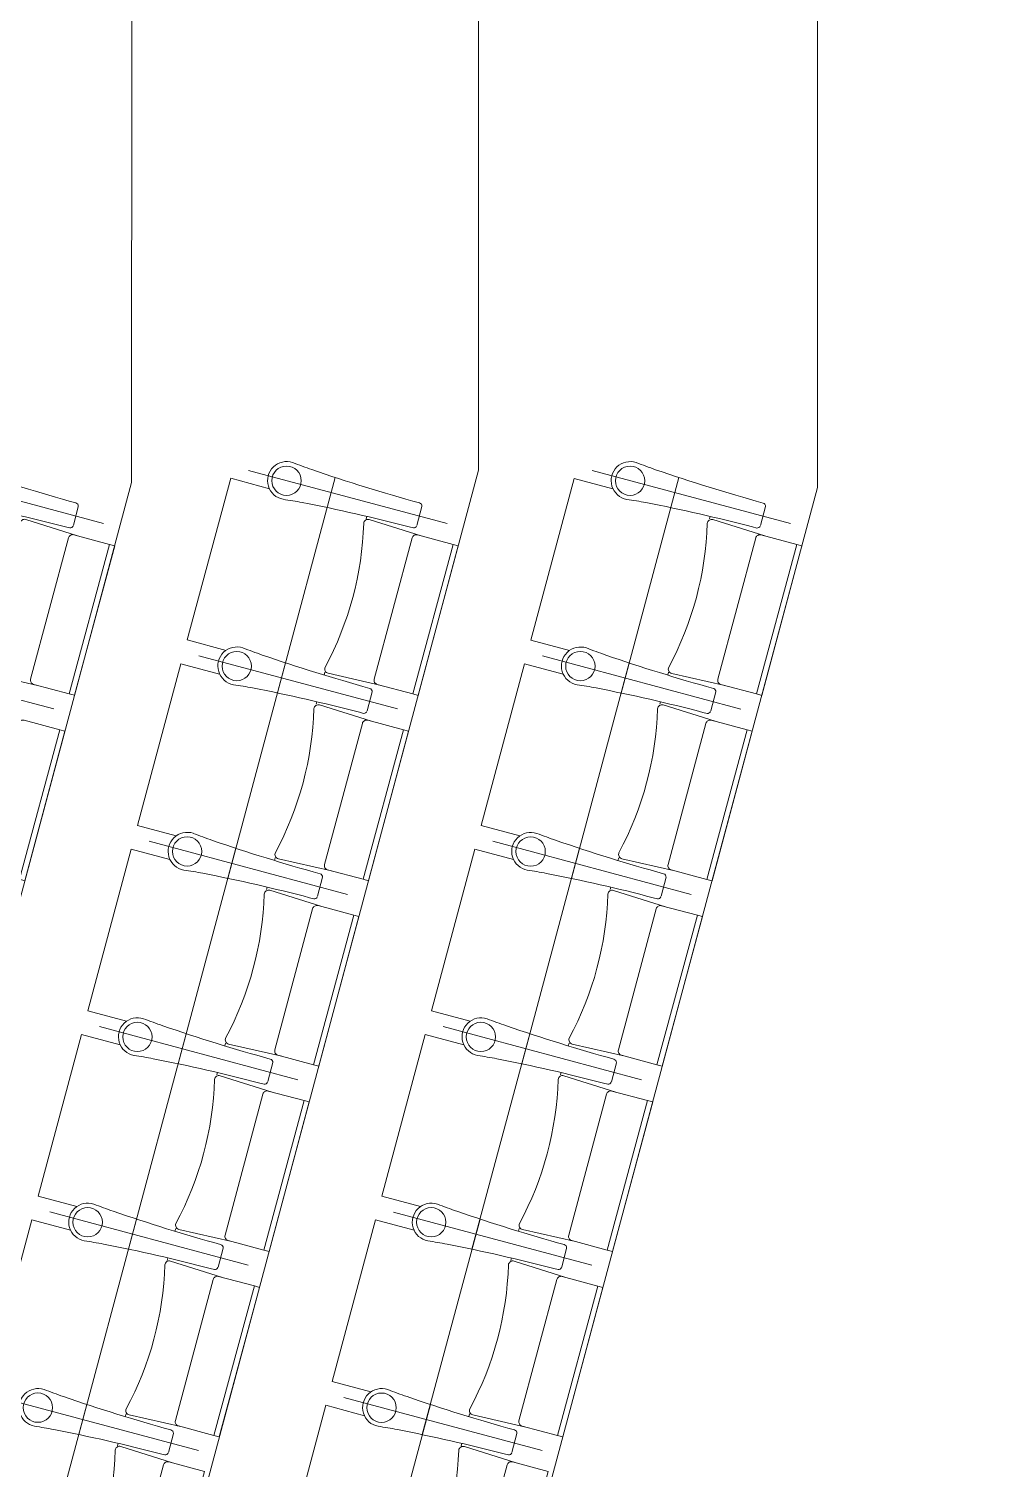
# Model space of a CAD drawing. Header units: millimetres. Extents: x 586 to 1010, y 369 to 668.
# Drawn here: x 695.871 to 698.716, y 496.383 to 500.576 of the extents above; entities that cross this region are included whole.
import ezdxf

# ---------------------------------------------------------------- set-up
doc = ezdxf.new("R2010")
doc.units = ezdxf.units.MM
doc.linetypes.add('CENTER', pattern=[2, 1.25, -0.25, 0.25, -0.25])
doc.linetypes.add('DASHED', pattern=[0.75, 0.5, -0.25])
doc.layers.add('plan line', color=7, linetype='Continuous', lineweight=15)

msp = doc.modelspace()

# ---------------------------------------------------------------- linework, layer by layer
at = {"color": 254, "lineweight": 25}
for points in [[(671.7124, 620.7085), (706.7355, 621.773), (754.2598, 613.8303), (814.6609, 600.1481), (855.7567, 598.0104), (895.0671, 567.0647), (920.0096, 542.0176), (952.0084, 521.2476), (977.2234, 504.6526), (979.6352, 479.2339), (986.3437, 463.8549), (988.7975, 462.3853)], [(654.944, 595.4717), (670.2671, 587.3174), (714.302, 595.1648), (787.0891, 595.1648), (819.3936, 580.9441), (821.0297, 562.8505), (813.4907, 552.7881), (808.7339, 539.6711), (796.4072, 534.7059), (791.0222, 527.249), (791.0222, 507.547), (797.3007, 476.5274), (814.9752, 463.8897), (836.1481, 474.6816), (874.0221, 478.5878), (885.7286, 462.7333), (863.0042, 436.0794), (845.7887, 420.6845), (845.1044, 408.6747)], [(639.2065, 583.4381), (644.7272, 575.638), (657.7961, 553.4401), (668.4043, 543.9291), (682.5178, 548.7307), (692.9838, 555.4778), (711.9339, 556.5828), (734.3456, 532.1334), (750.593, 477.7475), (754.1369, 444.164), (776.4657, 425.4473), (782.6172, 412.2355)]]:
    msp.add_spline(points, degree=3, dxfattribs=at)
at = {"layer": 'plan line'}
for p, q in [((698.1669, 499.2407), (698.1684, 510.3072)), ((696.1705, 499.2556), (696.172, 510.2928)), ((697.1803, 499.2912), (697.1817, 510.2569)), ((695.6559, 493.6053), (697.1803, 499.2912)), ((694.6558, 493.6054), (696.1705, 499.2556)), ((696.4589, 499.2678), (696.3327, 498.7971)), ((696.5715, 499.2376), (696.4589, 499.2678)), ((696.6561, 493.6051), (698.1669, 499.2407)), ((697.4591, 499.2676), (697.3329, 498.7969)), ((697.5717, 499.2374), (697.4591, 499.2676)), ((696.0009, 499.1305), (696.0154, 499.1858)), ((696.8529, 499.1499), (696.8548, 499.157)), ((697.001, 499.1304), (697.0156, 499.1857)), ((697.853, 499.1498), (697.8549, 499.1568)), ((698.0012, 499.1303), (698.0157, 499.1855)), ((695.9905, 499.1233), (695.9781, 499.1264)), ((696.9907, 499.1232), (696.9782, 499.1263)), ((697.9908, 499.1231), (697.9783, 499.1261)), ((696.3327, 498.7971), (696.4454, 498.7669)), ((697.3329, 498.7969), (697.4455, 498.7667)), ((696.3142, 498.728), (696.188, 498.2573)), ((696.4268, 498.6978), (696.3142, 498.728)), ((696.7309, 498.6949), (696.7331, 498.703)), ((697.3144, 498.7279), (697.1882, 498.2572)), ((697.427, 498.6977), (697.3144, 498.7279)), ((697.731, 498.6948), (697.7332, 498.7029)), ((696.7082, 498.6102), (696.7101, 498.6172)), ((696.8563, 498.5907), (696.8709, 498.6459)), ((696.8563, 498.5907), (696.8709, 498.6459)), ((697.7083, 498.61), (697.7102, 498.6171)), ((697.8565, 498.5905), (697.871, 498.6458)), ((697.8565, 498.5905), (697.871, 498.6458)), ((696.846, 498.5834), (696.8335, 498.5865)), ((696.846, 498.5834), (696.8335, 498.5865)), ((697.8461, 498.5833), (697.8336, 498.5864)), ((697.8461, 498.5833), (697.8336, 498.5864)), ((696.188, 498.2573), (696.3007, 498.2271)), ((697.1882, 498.2572), (697.3008, 498.227)), ((696.1695, 498.1883), (696.0433, 497.7176)), ((696.2821, 498.1581), (696.1695, 498.1883)), ((697.1697, 498.1881), (697.0435, 497.7175)), ((697.2823, 498.1579), (697.1697, 498.1881)), ((696.5862, 498.1552), (696.5884, 498.1633)), ((697.5863, 498.155), (697.5885, 498.1632)), ((696.7116, 498.0509), (696.7262, 498.1062)), ((696.7116, 498.0509), (696.7262, 498.1062)), ((697.7118, 498.0508), (697.7263, 498.1061)), ((697.7118, 498.0508), (697.7263, 498.1061)), ((696.5635, 498.0704), (696.5654, 498.0775)), ((697.5636, 498.0703), (697.5655, 498.0773)), ((696.7013, 498.0437), (696.6888, 498.0468)), ((696.7013, 498.0437), (696.6888, 498.0468)), ((697.7014, 498.0436), (697.6889, 498.0467)), ((697.7014, 498.0436), (697.6889, 498.0467)), ((696.0433, 497.7176), (696.156, 497.6874)), ((697.0435, 497.7175), (697.1561, 497.6873)), ((696.0248, 497.6485), (695.8986, 497.1778)), ((696.1374, 497.6183), (696.0248, 497.6485)), ((697.025, 497.6484), (696.8988, 497.1777)), ((697.1376, 497.6182), (697.025, 497.6484)), ((696.4415, 497.6154), (696.4437, 497.6235)), ((697.4416, 497.6153), (697.4438, 497.6234)), ((696.5669, 497.5112), (696.5815, 497.5665)), ((696.5669, 497.5112), (696.5815, 497.5665)), ((697.5671, 497.5111), (697.5816, 497.5663)), ((697.5671, 497.5111), (697.5816, 497.5663)), ((696.4188, 497.5307), (696.4207, 497.5377)), ((697.4189, 497.5306), (697.4208, 497.5376)), ((696.5566, 497.504), (696.5441, 497.5071)), ((696.5566, 497.504), (696.5441, 497.5071)), ((697.5567, 497.5038), (697.5442, 497.5069)), ((697.5567, 497.5038), (697.5442, 497.5069)), ((695.8986, 497.1778), (696.0113, 497.1477)), ((696.8988, 497.1777), (697.0114, 497.1475)), ((695.8801, 497.1088), (695.7539, 496.6381)), ((695.9927, 497.0786), (695.8801, 497.1088)), ((696.8803, 497.1087), (696.7541, 496.638)), ((696.9929, 497.0785), (696.8803, 497.1087)), ((696.2968, 497.0757), (696.299, 497.0838)), ((697.2969, 497.0755), (697.2991, 497.0837)), ((696.4222, 496.9714), (696.4368, 497.0267)), ((696.4222, 496.9714), (696.4368, 497.0267)), ((697.4224, 496.9713), (697.4369, 497.0266)), ((697.4224, 496.9713), (697.4369, 497.0266)), ((696.2741, 496.9909), (696.276, 496.998)), ((697.2742, 496.9908), (697.2761, 496.9979)), ((696.4119, 496.9642), (696.3994, 496.9673)), ((696.4119, 496.9642), (696.3994, 496.9673)), ((697.412, 496.9641), (697.3995, 496.9672)), ((697.412, 496.9641), (697.3995, 496.9672)), ((696.7541, 496.638), (696.8667, 496.6078)), ((696.7356, 496.5689), (696.6094, 496.0982)), ((696.8482, 496.5387), (696.7356, 496.5689)), ((696.1521, 496.5359), (696.1543, 496.5441)), ((697.1522, 496.5358), (697.1544, 496.5439)), ((696.2775, 496.4317), (696.2921, 496.487)), ((696.2775, 496.4317), (696.2921, 496.487)), ((697.2777, 496.4316), (697.2922, 496.4868)), ((697.2777, 496.4316), (697.2922, 496.4868)), ((696.1294, 496.4512), (696.1313, 496.4583)), ((696.2672, 496.4245), (696.2547, 496.4276)), ((696.2672, 496.4245), (696.2547, 496.4276)), ((697.1295, 496.4511), (697.1314, 496.4581)), ((697.2673, 496.4244), (697.2548, 496.4274)), ((697.2673, 496.4244), (697.2548, 496.4274))]:
    msp.add_line(p, q, dxfattribs=at)
at = {"layer": 'plan line', "linetype": 'CENTER', "ltscale": 3}
for p, q in [((696.0886, 499.136), (695.5111, 499.2909)), ((697.0888, 499.1359), (696.5112, 499.2907)), ((698.0889, 499.1358), (697.5114, 499.2906)), ((695.9439, 498.5963), (695.3664, 498.7511)), ((695.9439, 498.5963), (695.3664, 498.7511)), ((696.9441, 498.5962), (696.3665, 498.751)), ((696.9441, 498.5962), (696.3665, 498.751)), ((697.9442, 498.596), (697.3667, 498.7509)), ((697.9442, 498.596), (697.3667, 498.7509)), ((696.7994, 498.0564), (696.2218, 498.2113)), ((696.7994, 498.0564), (696.2218, 498.2113)), ((697.7995, 498.0563), (697.222, 498.2111)), ((697.7995, 498.0563), (697.222, 498.2111)), ((696.6547, 497.5167), (696.0771, 497.6715)), ((696.6547, 497.5167), (696.0771, 497.6715)), ((697.6548, 497.5166), (697.0773, 497.6714)), ((697.6548, 497.5166), (697.0773, 497.6714)), ((696.51, 496.9769), (695.9324, 497.1318)), ((696.51, 496.9769), (695.9324, 497.1318)), ((697.5101, 496.9768), (696.9326, 497.1316)), ((697.5101, 496.9768), (696.9326, 497.1316)), ((696.3653, 496.4372), (695.7877, 496.592)), ((696.3653, 496.4372), (695.7877, 496.592)), ((697.3654, 496.4371), (696.7879, 496.5919)), ((697.3654, 496.4371), (696.7879, 496.5919))]:
    msp.add_line(p, q, dxfattribs=at)
at = {"layer": 'plan line', "linetype": 'DASHED', "ltscale": 3}
for p, q in [((696.7635, 499.2702), (696.5953, 498.6428)), ((697.7636, 499.27), (697.5954, 498.6427)), ((696.6188, 498.7304), (696.4506, 498.103)), ((697.6189, 498.7303), (697.4507, 498.1029)), ((696.4741, 498.1907), (696.3059, 497.5633)), ((697.4742, 498.1906), (697.306, 497.5632)), ((696.3294, 497.6509), (696.1612, 497.0236)), ((697.3295, 497.6508), (697.1613, 497.0234)), ((696.1847, 497.1112), (696.0165, 496.4838)), ((697.1848, 497.1111), (697.0166, 496.4837)), ((696.04, 496.5715), (695.8718, 495.9441)), ((697.0401, 496.5713), (696.8719, 495.9439))]:
    msp.add_line(p, q, dxfattribs=at)
at = {"layer": 'plan line'}
for points in [[(695.8967, 498.6649), (695.7423, 498.7002, -0.474715), (695.7336, 498.7178, 0.115865), (695.846, 499.137, -0.474715), (695.8623, 499.1479), (696.0134, 499.1003)], [(696.8968, 498.6647), (696.7424, 498.7001, -0.474715), (696.7337, 498.7177, 0.115865), (696.8461, 499.1369, -0.474715), (696.8625, 499.1478), (697.0135, 499.1002)], [(697.8969, 498.6646), (697.7426, 498.6999, -0.474715), (697.7339, 498.7175, 0.115865), (697.8463, 499.1368, -0.474715), (697.8626, 499.1476), (698.0137, 499.1)], [(695.989, 498.6401), (695.8856, 498.6678, -0.414214), (695.8766, 498.6834), (695.9868, 499.0943, -0.414214), (696.0023, 499.1033), (696.1064, 499.0754), (695.989, 498.6401)], [(696.9891, 498.64), (696.8857, 498.6677, -0.414214), (696.8768, 498.6833), (696.9869, 499.0942, -0.414214), (697.0025, 499.1031), (697.1066, 499.0753), (696.9891, 498.64)], [(697.9892, 498.6399), (697.8859, 498.6676, -0.414214), (697.8769, 498.6831), (697.9871, 499.094, -0.414214), (698.0026, 499.103), (698.1067, 499.0751), (697.9892, 498.6399)], [(696.7521, 498.125), (696.5977, 498.1603, -0.474715), (696.589, 498.1779, 0.115865), (696.7014, 498.5972, -0.474715), (696.7178, 498.608), (696.8688, 498.5604)], [(697.7522, 498.1249), (697.5979, 498.1602, -0.474715), (697.5892, 498.1778, 0.115865), (697.7016, 498.597, -0.474715), (697.7179, 498.6079), (697.869, 498.5603)], [(695.8443, 498.1004), (695.7409, 498.1281, -0.414214), (695.7319, 498.1436), (695.8421, 498.5546, -0.414214), (695.8576, 498.5635), (695.9617, 498.5357), (695.8443, 498.1004)], [(696.8444, 498.1003), (696.741, 498.128, -0.414214), (696.7321, 498.1435), (696.8422, 498.5544, -0.414214), (696.8578, 498.5634), (696.9619, 498.5355), (696.8444, 498.1003)], [(697.8445, 498.1001), (697.7412, 498.1278, -0.414214), (697.7322, 498.1434), (697.8424, 498.5543, -0.414214), (697.8579, 498.5633), (697.962, 498.5354), (697.8445, 498.1001)], [(696.6074, 497.5853), (696.453, 497.6206, -0.474715), (696.4443, 497.6382, 0.115865), (696.5567, 498.0574, -0.474715), (696.5731, 498.0683), (696.7241, 498.0207)], [(697.6075, 497.5851), (697.4532, 497.6205, -0.474715), (697.4445, 497.638, 0.115865), (697.5569, 498.0573, -0.474715), (697.5732, 498.0682), (697.7243, 498.0206)], [(696.6997, 497.5605), (696.5963, 497.5882, -0.414214), (696.5874, 497.6038), (696.6975, 498.0147, -0.414214), (696.7131, 498.0237), (696.8172, 497.9958), (696.6997, 497.5605)], [(697.6998, 497.5604), (697.5965, 497.5881, -0.414214), (697.5875, 497.6036), (697.6977, 498.0146, -0.414214), (697.7132, 498.0235), (697.8173, 497.9957), (697.6998, 497.5604)], [(696.4627, 497.0455), (696.3083, 497.0808, -0.474715), (696.2996, 497.0984, 0.115865), (696.412, 497.5177, -0.474715), (696.4284, 497.5286), (696.5794, 497.481)], [(697.4628, 497.0454), (697.3085, 497.0807, -0.474715), (697.2998, 497.0983, 0.115865), (697.4122, 497.5176, -0.474715), (697.4285, 497.5284), (697.5796, 497.4808)], [(696.555, 497.0208), (696.4516, 497.0485, -0.414214), (696.4427, 497.064), (696.5528, 497.4749, -0.414214), (696.5684, 497.4839), (696.6725, 497.456), (696.555, 497.0208)], [(697.5551, 497.0207), (697.4518, 497.0483, -0.414214), (697.4428, 497.0639), (697.553, 497.4748, -0.414214), (697.5685, 497.4838), (697.6726, 497.4559), (697.5551, 497.0207)], [(696.318, 496.5058), (696.1636, 496.5411, -0.474715), (696.1549, 496.5587, 0.115865), (696.2673, 496.9779, -0.474715), (696.2837, 496.9888), (696.4347, 496.9412)], [(697.3181, 496.5056), (697.1638, 496.541, -0.474715), (697.1551, 496.5586, 0.115865), (697.2675, 496.9778, -0.474715), (697.2838, 496.9887), (697.4349, 496.9411)], [(696.4103, 496.4811), (696.3069, 496.5087, -0.414214), (696.298, 496.5243), (696.4081, 496.9352, -0.414214), (696.4237, 496.9442), (696.5278, 496.9163), (696.4103, 496.4811)], [(697.4104, 496.4809), (697.3071, 496.5086, -0.414214), (697.2981, 496.5242), (697.4083, 496.9351, -0.414214), (697.4238, 496.9441), (697.5279, 496.9162), (697.4104, 496.4809)], [(696.1733, 495.966), (696.0189, 496.0014, -0.474715), (696.0102, 496.019, 0.115865), (696.1226, 496.4382, -0.474715), (696.139, 496.4491), (696.29, 496.4015)], [(697.1734, 495.9659), (697.0191, 496.0012, -0.474715), (697.0104, 496.0188, 0.115865), (697.1228, 496.4381, -0.474715), (697.1391, 496.4489), (697.2902, 496.4013)], [(696.2656, 495.9413), (696.1622, 495.969, -0.414214), (696.1533, 495.9846), (696.2634, 496.3955, -0.414214), (696.279, 496.4044), (696.3831, 496.3766), (696.2656, 495.9413)], [(697.2657, 495.9412), (697.1624, 495.9689, -0.414214), (697.1534, 495.9844), (697.2636, 496.3953, -0.414214), (697.2791, 496.4043), (697.3832, 496.3764), (697.2657, 495.9412)]]:
    msp.add_lwpolyline(points, format="xyb", dxfattribs=at)
for points in [[(696.0044, 498.636), (696.1212, 499.0714), (696.1064, 499.0754), (695.989, 498.6401), (696.0044, 498.636)], [(697.0046, 498.6359), (697.1213, 499.0713), (697.1066, 499.0753), (696.9891, 498.64), (697.0046, 498.6359)], [(698.0047, 498.6357), (698.1214, 499.0712), (698.1067, 499.0751), (697.9892, 498.6399), (698.0047, 498.6357)], [(695.8597, 498.0963), (695.9765, 498.5317), (695.9617, 498.5357), (695.8443, 498.1004), (695.8597, 498.0963)], [(696.8599, 498.0961), (696.9766, 498.5316), (696.9619, 498.5355), (696.8444, 498.1003), (696.8599, 498.0961)], [(697.86, 498.096), (697.9767, 498.5314), (697.962, 498.5354), (697.8445, 498.1001), (697.86, 498.096)], [(696.7152, 497.5564), (696.8319, 497.9918), (696.8172, 497.9958), (696.6997, 497.5605), (696.7152, 497.5564)], [(697.7153, 497.5563), (697.832, 497.9917), (697.8173, 497.9957), (697.6998, 497.5604), (697.7153, 497.5563)], [(696.5705, 497.0167), (696.6872, 497.4521), (696.6725, 497.456), (696.555, 497.0208), (696.5705, 497.0167)], [(697.5706, 497.0165), (697.6873, 497.452), (697.6726, 497.4559), (697.5551, 497.0207), (697.5706, 497.0165)], [(696.4258, 496.4769), (696.5425, 496.9124), (696.5278, 496.9163), (696.4103, 496.4811), (696.4258, 496.4769)], [(697.4259, 496.4768), (697.5426, 496.9122), (697.5279, 496.9162), (697.4104, 496.4809), (697.4259, 496.4768)]]:
    msp.add_lwpolyline(points, dxfattribs=at)
for centre in [(696.6214, 499.2608), (697.6215, 499.2607), (696.4767, 498.7211), (696.4767, 498.7211), (697.4768, 498.721), (697.4768, 498.721), (696.332, 498.1814), (696.332, 498.1814), (697.3321, 498.1812), (697.3321, 498.1812), (696.1873, 497.6416), (696.1873, 497.6416), (697.1874, 497.6415), (697.1874, 497.6415), (696.0426, 497.1019), (696.0426, 497.1019), (697.0427, 497.1018), (697.0427, 497.1018), (695.8979, 496.5621), (695.8979, 496.5621), (696.898, 496.562), (696.898, 496.562)]:
    msp.add_circle(centre, 0.0427, dxfattribs=at)
for centre, radius, start, end in [((697.4294, 504.3318), 5.3287, 251.0094, 254.533), ((696.6217, 499.2611), 0.0554, 71.4981, 259.5405), ((698.0275, 503.0174), 3.9554, 249.4519, 250.32), ((698.4295, 504.3317), 5.3287, 251.0094, 254.533), ((697.6218, 499.261), 0.0554, 71.4981, 259.5405), ((699.0277, 503.0172), 3.9554, 249.4519, 250.32), ((699.4297, 504.3316), 5.3287, 251.0094, 254.533), ((694.7111, 494.2931), 4.9966, 75.3111, 78.9667), ((696.0058, 499.1868), 0.00967, 354.1663, 75.6168), ((696.4736, 498.2215), 0.9947, 78.7648, 82.0276), ((695.7112, 494.293), 4.9966, 75.3111, 78.9667), ((697.006, 499.1867), 0.00967, 354.1663, 75.6168), ((697.4738, 498.2214), 0.9947, 78.7648, 82.0276), ((696.7113, 494.2928), 4.9966, 75.3111, 78.9667), ((698.0061, 499.1865), 0.00967, 354.1663, 75.6168), ((695.9916, 499.1326), 0.00935, 263.4308, 336.5541), ((696.9917, 499.1325), 0.00935, 263.4308, 336.5541), ((697.9919, 499.1323), 0.00935, 263.4308, 336.5541), ((696.477, 498.7214), 0.0554, 71.4981, 259.5405), ((696.477, 498.7214), 0.0554, 71.4981, 259.5405), ((697.8828, 502.4776), 3.9554, 249.4519, 250.32), ((697.8828, 502.4776), 3.9554, 249.4519, 250.32), ((697.4771, 498.7213), 0.0554, 71.4981, 259.5405), ((697.4771, 498.7213), 0.0554, 71.4981, 259.5405), ((698.883, 502.4775), 3.9554, 249.4519, 250.32), ((698.883, 502.4775), 3.9554, 249.4519, 250.32), ((698.2848, 503.792), 5.3287, 251.0094, 254.533), ((698.2848, 503.792), 5.3287, 251.0094, 254.533), ((699.285, 503.7918), 5.3287, 251.0094, 254.533), ((699.285, 503.7918), 5.3287, 251.0094, 254.533), ((696.3289, 497.6818), 0.9947, 78.7648, 82.0276), ((696.3289, 497.6818), 0.9947, 78.7648, 82.0276), ((695.5665, 493.7532), 4.9966, 75.3111, 78.9667), ((695.5665, 493.7532), 4.9966, 75.3111, 78.9667), ((696.8613, 498.6469), 0.00967, 354.1663, 75.6168), ((696.8613, 498.6469), 0.00967, 354.1663, 75.6168), ((697.3291, 497.6817), 0.9947, 78.7648, 82.0276), ((697.3291, 497.6817), 0.9947, 78.7648, 82.0276), ((696.5666, 493.7531), 4.9966, 75.3111, 78.9667), ((696.5666, 493.7531), 4.9966, 75.3111, 78.9667), ((697.8614, 498.6468), 0.00967, 354.1663, 75.6168), ((697.8614, 498.6468), 0.00967, 354.1663, 75.6168), ((696.847, 498.5927), 0.00935, 263.4308, 336.5541), ((696.847, 498.5927), 0.00935, 263.4308, 336.5541), ((697.8472, 498.5926), 0.00935, 263.4308, 336.5541), ((697.8472, 498.5926), 0.00935, 263.4308, 336.5541), ((696.3323, 498.1817), 0.0554, 71.4981, 259.5405), ((696.3323, 498.1817), 0.0554, 71.4981, 259.5405), ((697.7381, 501.9379), 3.9554, 249.4519, 250.32), ((697.7381, 501.9379), 3.9554, 249.4519, 250.32), ((697.3324, 498.1815), 0.0554, 71.4981, 259.5405), ((697.3324, 498.1815), 0.0554, 71.4981, 259.5405), ((698.7383, 501.9377), 3.9554, 249.4519, 250.32), ((698.7383, 501.9377), 3.9554, 249.4519, 250.32), ((698.1401, 503.2522), 5.3287, 251.0094, 254.533), ((698.1401, 503.2522), 5.3287, 251.0094, 254.533), ((699.1403, 503.2521), 5.3287, 251.0094, 254.533), ((699.1403, 503.2521), 5.3287, 251.0094, 254.533), ((696.1842, 497.1421), 0.9947, 78.7648, 82.0276), ((696.1842, 497.1421), 0.9947, 78.7648, 82.0276), ((695.4218, 493.2135), 4.9966, 75.3111, 78.9667), ((695.4218, 493.2135), 4.9966, 75.3111, 78.9667), ((696.7166, 498.1072), 0.00967, 354.1663, 75.6168), ((696.7166, 498.1072), 0.00967, 354.1663, 75.6168), ((697.1844, 497.1419), 0.9947, 78.7648, 82.0276), ((697.1844, 497.1419), 0.9947, 78.7648, 82.0276), ((696.4219, 493.2134), 4.9966, 75.3111, 78.9667), ((696.4219, 493.2134), 4.9966, 75.3111, 78.9667), ((697.7167, 498.107), 0.00967, 354.1663, 75.6168), ((697.7167, 498.107), 0.00967, 354.1663, 75.6168), ((696.7023, 498.053), 0.00935, 263.4308, 336.5541), ((696.7023, 498.053), 0.00935, 263.4308, 336.5541), ((697.7025, 498.0529), 0.00935, 263.4308, 336.5541), ((697.7025, 498.0529), 0.00935, 263.4308, 336.5541), ((696.1876, 497.6419), 0.0554, 71.4981, 259.5405), ((696.1876, 497.6419), 0.0554, 71.4981, 259.5405), ((697.5934, 501.3981), 3.9554, 249.4519, 250.32), ((697.5934, 501.3981), 3.9554, 249.4519, 250.32), ((697.1877, 497.6418), 0.0554, 71.4981, 259.5405), ((697.1877, 497.6418), 0.0554, 71.4981, 259.5405), ((698.5936, 501.398), 3.9554, 249.4519, 250.32), ((698.5936, 501.398), 3.9554, 249.4519, 250.32), ((697.9954, 502.7125), 5.3287, 251.0094, 254.533), ((697.9954, 502.7125), 5.3287, 251.0094, 254.533), ((698.9956, 502.7124), 5.3287, 251.0094, 254.533), ((698.9956, 502.7124), 5.3287, 251.0094, 254.533), ((696.0395, 496.6023), 0.9947, 78.7648, 82.0276), ((696.0395, 496.6023), 0.9947, 78.7648, 82.0276), ((695.2771, 492.6737), 4.9966, 75.3111, 78.9667), ((695.2771, 492.6737), 4.9966, 75.3111, 78.9667), ((696.5719, 497.5674), 0.00967, 354.1663, 75.6168), ((696.5719, 497.5674), 0.00967, 354.1663, 75.6168), ((697.0397, 496.6022), 0.9947, 78.7648, 82.0276), ((697.0397, 496.6022), 0.9947, 78.7648, 82.0276), ((696.2772, 492.6736), 4.9966, 75.3111, 78.9667), ((696.2772, 492.6736), 4.9966, 75.3111, 78.9667), ((697.572, 497.5673), 0.00967, 354.1663, 75.6168), ((697.572, 497.5673), 0.00967, 354.1663, 75.6168), ((696.5576, 497.5133), 0.00935, 263.4308, 336.5541), ((696.5576, 497.5133), 0.00935, 263.4308, 336.5541), ((697.5578, 497.5131), 0.00935, 263.4308, 336.5541), ((697.5578, 497.5131), 0.00935, 263.4308, 336.5541), ((696.0429, 497.1022), 0.0554, 71.4981, 259.5405), ((696.0429, 497.1022), 0.0554, 71.4981, 259.5405), ((697.4487, 500.8584), 3.9554, 249.4519, 250.32), ((697.4487, 500.8584), 3.9554, 249.4519, 250.32), ((697.043, 497.102), 0.0554, 71.4981, 259.5405), ((697.043, 497.102), 0.0554, 71.4981, 259.5405), ((698.4489, 500.8583), 3.9554, 249.4519, 250.32), ((698.4489, 500.8583), 3.9554, 249.4519, 250.32), ((697.8507, 502.1728), 5.3287, 251.0094, 254.533), ((697.8507, 502.1728), 5.3287, 251.0094, 254.533), ((698.8509, 502.1726), 5.3287, 251.0094, 254.533), ((698.8509, 502.1726), 5.3287, 251.0094, 254.533), ((695.8948, 496.0626), 0.9947, 78.7648, 82.0276), ((695.8948, 496.0626), 0.9947, 78.7648, 82.0276), ((695.1324, 492.134), 4.9966, 75.3111, 78.9667), ((695.1324, 492.134), 4.9966, 75.3111, 78.9667), ((696.4272, 497.0277), 0.00967, 354.1663, 75.6168), ((696.4272, 497.0277), 0.00967, 354.1663, 75.6168), ((696.895, 496.0624), 0.9947, 78.7648, 82.0276), ((696.895, 496.0624), 0.9947, 78.7648, 82.0276), ((696.1325, 492.1339), 4.9966, 75.3111, 78.9667), ((696.1325, 492.1339), 4.9966, 75.3111, 78.9667), ((697.4273, 497.0276), 0.00967, 354.1663, 75.6168), ((697.4273, 497.0276), 0.00967, 354.1663, 75.6168), ((696.4129, 496.9735), 0.00935, 263.4308, 336.5541), ((696.413, 496.9735), 0.00935, 263.4308, 336.5541), ((697.4131, 496.9734), 0.00935, 263.4308, 336.5541), ((697.4131, 496.9734), 0.00935, 263.4308, 336.5541), ((695.8982, 496.5624), 0.0554, 71.4981, 259.5405), ((695.8982, 496.5624), 0.0554, 71.4981, 259.5405), ((697.304, 500.3187), 3.9554, 249.4519, 250.32), ((697.304, 500.3187), 3.9554, 249.4519, 250.32), ((697.706, 501.633), 5.3287, 251.0094, 254.533), ((697.706, 501.633), 5.3287, 251.0094, 254.533), ((696.8983, 496.5623), 0.0554, 71.4981, 259.5405), ((696.8983, 496.5623), 0.0554, 71.4981, 259.5405), ((698.3042, 500.3185), 3.9554, 249.4519, 250.32), ((698.3042, 500.3185), 3.9554, 249.4519, 250.32), ((698.7062, 501.6329), 5.3287, 251.0094, 254.533), ((698.7062, 501.6329), 5.3287, 251.0094, 254.533), ((695.7501, 495.5228), 0.9947, 78.7648, 82.0276), ((695.7501, 495.5228), 0.9947, 78.7648, 82.0276), ((694.9877, 491.5943), 4.9966, 75.3111, 78.9667), ((694.9877, 491.5943), 4.9966, 75.3111, 78.9667), ((696.2825, 496.488), 0.00967, 354.1663, 75.6168), ((696.2825, 496.488), 0.00967, 354.1663, 75.6168), ((696.7503, 495.5227), 0.9947, 78.7648, 82.0276), ((696.7503, 495.5227), 0.9947, 78.7648, 82.0276), ((695.9878, 491.5941), 4.9966, 75.3111, 78.9667), ((695.9878, 491.5941), 4.9966, 75.3111, 78.9667), ((697.2826, 496.4878), 0.00967, 354.1663, 75.6168), ((697.2826, 496.4878), 0.00967, 354.1663, 75.6168), ((696.2682, 496.4338), 0.00935, 263.4308, 336.5541), ((696.2683, 496.4338), 0.00935, 263.4308, 336.5541), ((697.2684, 496.4336), 0.00935, 263.4308, 336.5541), ((697.2684, 496.4336), 0.00935, 263.4308, 336.5541)]:
    msp.add_arc(centre, radius, start, end, dxfattribs=at)

doc.saveas('drawing.dxf')
